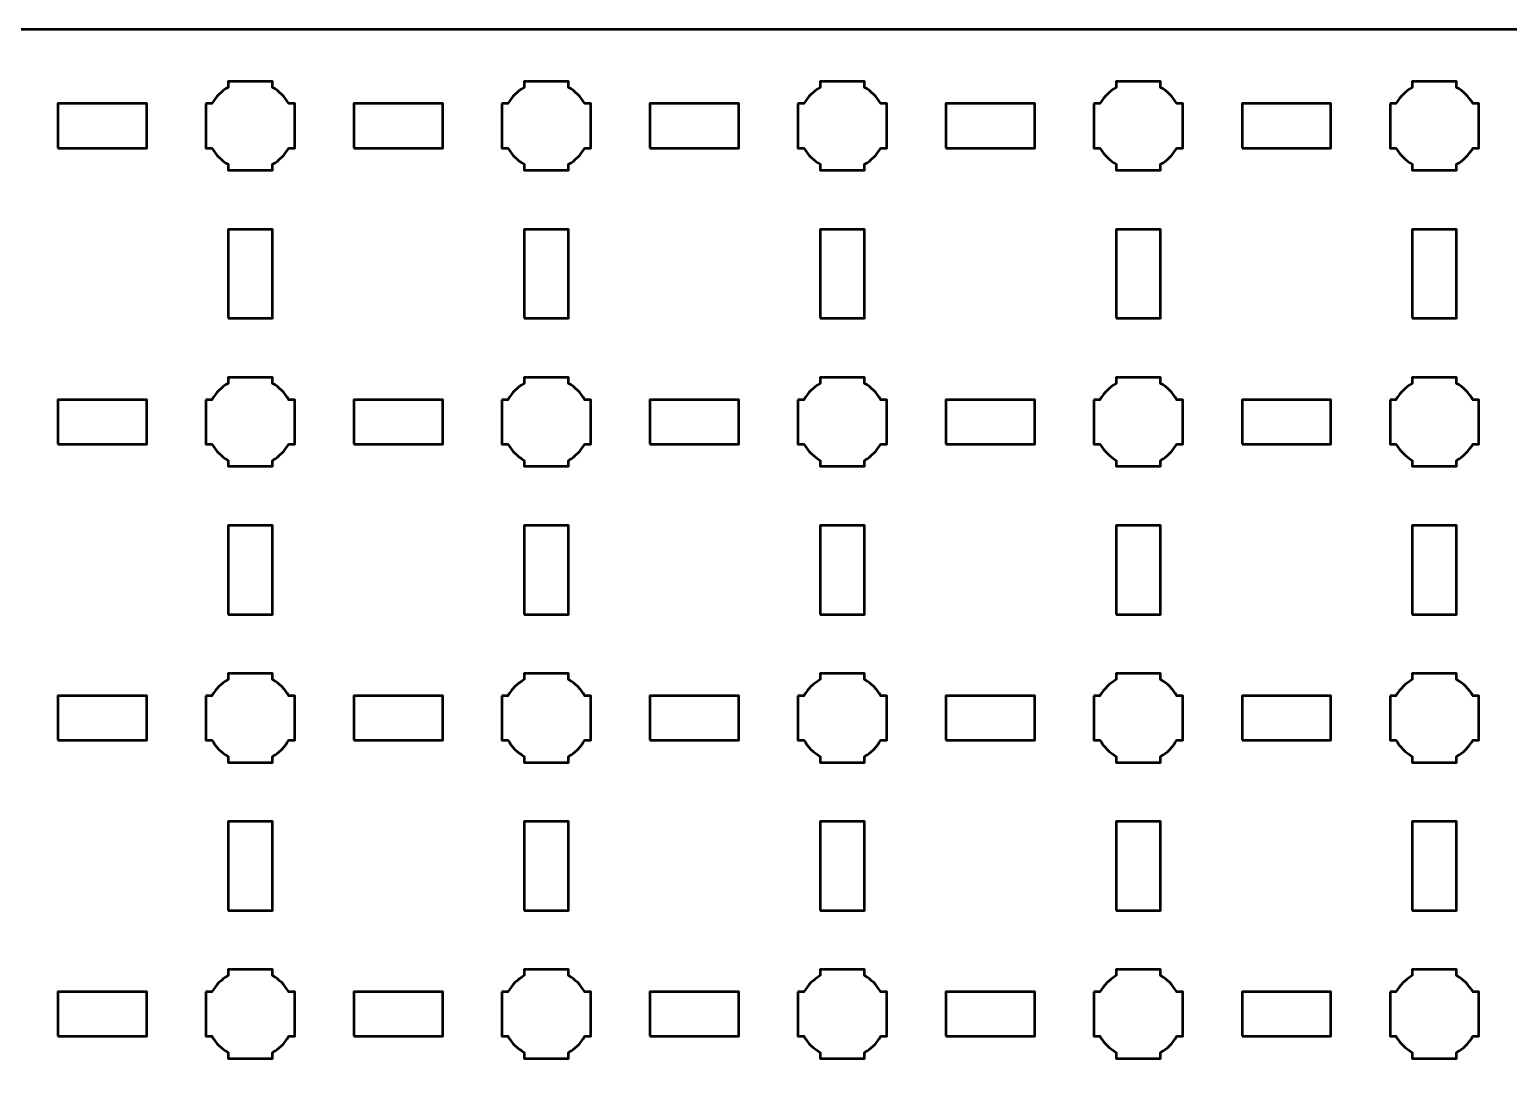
# Model space of a CAD drawing. Header units: centimetres. Extents: x -30.1 to 9.2, y -44.5 to 14.8.
# Drawn here: x -20.99 to -11, y 7.71 to 14.8 of the extents above; entities that cross this region are included whole.
import ezdxf

# ---------------------------------------------------------------- set-up
doc = ezdxf.new("R2010")
doc.units = ezdxf.units.CM
doc.header["$MEASUREMENT"] = 0
doc.layers.add('Layer 1', color=7, linetype='Continuous')

msp = doc.modelspace()

# ---------------------------------------------------------------- linework, layer by layer
at = {"layer": 'Layer 1', "color": 250, "lineweight": 53}
for points in [[(-20.8, 14), (-20.2, 14), (-20.2, 14.3), (-20.8, 14.3), (-20.8, 14)], [(-18.8, 14), (-18.2, 14), (-18.2, 14.3), (-18.8, 14.3), (-18.8, 14)], [(-16.8, 14), (-16.2, 14), (-16.2, 14.3), (-16.8, 14.3), (-16.8, 14)], [(-14.8, 14), (-14.2, 14), (-14.2, 14.3), (-14.8, 14.3), (-14.8, 14)], [(-12.8, 14), (-12.2, 14), (-12.2, 14.3), (-12.8, 14.3), (-12.8, 14)], [(-19.65, 12.85), (-19.35, 12.85), (-19.35, 13.45), (-19.65, 13.45), (-19.65, 12.85)], [(-17.65, 12.85), (-17.35, 12.85), (-17.35, 13.45), (-17.65, 13.45), (-17.65, 12.85)], [(-15.65, 12.85), (-15.35, 12.85), (-15.35, 13.45), (-15.65, 13.45), (-15.65, 12.85)], [(-13.65, 12.85), (-13.35, 12.85), (-13.35, 13.45), (-13.65, 13.45), (-13.65, 12.85)], [(-11.65, 12.85), (-11.35, 12.85), (-11.35, 13.45), (-11.65, 13.45), (-11.65, 12.85)], [(-20.8, 12), (-20.2, 12), (-20.2, 12.3), (-20.8, 12.3), (-20.8, 12)], [(-18.8, 12), (-18.2, 12), (-18.2, 12.3), (-18.8, 12.3), (-18.8, 12)], [(-16.8, 12), (-16.2, 12), (-16.2, 12.3), (-16.8, 12.3), (-16.8, 12)], [(-14.8, 12), (-14.2, 12), (-14.2, 12.3), (-14.8, 12.3), (-14.8, 12)], [(-12.8, 12), (-12.2, 12), (-12.2, 12.3), (-12.8, 12.3), (-12.8, 12)], [(-19.65, 10.85), (-19.35, 10.85), (-19.35, 11.45), (-19.65, 11.45), (-19.65, 10.85)], [(-17.65, 10.85), (-17.35, 10.85), (-17.35, 11.45), (-17.65, 11.45), (-17.65, 10.85)], [(-15.65, 10.85), (-15.35, 10.85), (-15.35, 11.45), (-15.65, 11.45), (-15.65, 10.85)], [(-13.65, 10.85), (-13.35, 10.85), (-13.35, 11.45), (-13.65, 11.45), (-13.65, 10.85)], [(-11.65, 10.85), (-11.35, 10.85), (-11.35, 11.45), (-11.65, 11.45), (-11.65, 10.85)], [(-20.8, 10), (-20.2, 10), (-20.2, 10.3), (-20.8, 10.3), (-20.8, 10)], [(-18.8, 10), (-18.2, 10), (-18.2, 10.3), (-18.8, 10.3), (-18.8, 10)], [(-16.8, 10), (-16.2, 10), (-16.2, 10.3), (-16.8, 10.3), (-16.8, 10)], [(-14.8, 10), (-14.2, 10), (-14.2, 10.3), (-14.8, 10.3), (-14.8, 10)], [(-12.8, 10), (-12.2, 10), (-12.2, 10.3), (-12.8, 10.3), (-12.8, 10)], [(-19.65, 8.85), (-19.35, 8.85), (-19.35, 9.45), (-19.65, 9.45), (-19.65, 8.85)], [(-17.65, 8.85), (-17.35, 8.85), (-17.35, 9.45), (-17.65, 9.45), (-17.65, 8.85)], [(-15.65, 8.85), (-15.35, 8.85), (-15.35, 9.45), (-15.65, 9.45), (-15.65, 8.85)], [(-13.65, 8.85), (-13.35, 8.85), (-13.35, 9.45), (-13.65, 9.45), (-13.65, 8.85)], [(-11.65, 8.85), (-11.35, 8.85), (-11.35, 9.45), (-11.65, 9.45), (-11.65, 8.85)], [(-20.8, 8), (-20.2, 8), (-20.2, 8.3), (-20.8, 8.3), (-20.8, 8)], [(-18.8, 8), (-18.2, 8), (-18.2, 8.3), (-18.8, 8.3), (-18.8, 8)], [(-16.8, 8), (-16.2, 8), (-16.2, 8.3), (-16.8, 8.3), (-16.8, 8)], [(-14.8, 8), (-14.2, 8), (-14.2, 8.3), (-14.8, 8.3), (-14.8, 8)], [(-12.8, 8), (-12.2, 8), (-12.2, 8.3), (-12.8, 8.3), (-12.8, 8)]]:
    msp.add_lwpolyline(points, close=True, dxfattribs=at)
msp.add_open_spline([(-30.15, -44), (-30.15, -44), (-30.15, 14.3), (-30.15, 14.3), (-30.15, 14.3), (-30.15, 14.57609), (-29.92609, 14.8), (-29.65, 14.8), (-29.65, 14.8), (-29.65, 14.8), (8.65, 14.8), (8.65, 14.8), (8.65, 14.8), (8.92609, 14.8), (9.15, 14.57609), (9.15, 14.3), (9.15, 14.3), (9.15, 14.3), (9.15, -44), (9.15, -44), (9.15, -44), (9.15, -44.27609), (8.92609, -44.5), (8.65, -44.5), (8.65, -44.5), (8.65, -44.5), (-29.65, -44.5), (-29.65, -44.5), (-29.65, -44.5), (-29.92609, -44.5), (-30.15, -44.27609), (-30.15, -44)], degree=3, knots=[0, 0, 0, 0, 0.125, 0.125, 0.125, 0.125, 0.25, 0.25, 0.25, 0.25, 0.375, 0.375, 0.375, 0.375, 0.5, 0.5, 0.5, 0.5, 0.625, 0.625, 0.625, 0.625, 0.75, 0.75, 0.75, 0.75, 0.875, 0.875, 0.875, 0.875, 1, 1, 1, 1], dxfattribs=at)
at = {"layer": 'Layer 1', "lineweight": 53}
for points in [[(-19.8, 14.3), (-19.8, 14.3), (-19.75985, 14.3), (-19.75985, 14.3), (-19.75985, 14.3), (-19.7335, 14.34553), (-19.69553, 14.3835), (-19.65, 14.40985), (-19.65, 14.40985), (-19.65, 14.40985), (-19.65, 14.45), (-19.65, 14.45), (-19.65, 14.45), (-19.65, 14.45), (-19.5, 14.45), (-19.5, 14.45), (-19.5, 14.45), (-19.5, 14.45), (-19.35, 14.45), (-19.35, 14.45), (-19.35, 14.45), (-19.35, 14.45), (-19.35, 14.40985), (-19.35, 14.40985), (-19.35, 14.40985), (-19.30447, 14.3835), (-19.2665, 14.34553), (-19.24015, 14.3), (-19.24015, 14.3), (-19.24015, 14.3), (-19.2, 14.3), (-19.2, 14.3), (-19.2, 14.3), (-19.2, 14.3), (-19.2, 14.15), (-19.2, 14.15), (-19.2, 14.15), (-19.2, 14.15), (-19.2, 14), (-19.2, 14), (-19.2, 14), (-19.2, 14), (-19.24015, 14), (-19.24015, 14), (-19.24015, 14), (-19.2665, 13.95447), (-19.30447, 13.9165), (-19.35, 13.89015), (-19.35, 13.89015), (-19.35, 13.89015), (-19.35, 13.85), (-19.35, 13.85), (-19.35, 13.85), (-19.35, 13.85), (-19.5, 13.85), (-19.5, 13.85), (-19.5, 13.85), (-19.5, 13.85), (-19.65, 13.85), (-19.65, 13.85), (-19.65, 13.85), (-19.65, 13.85), (-19.65, 13.89015), (-19.65, 13.89015), (-19.65, 13.89015), (-19.69553, 13.9165), (-19.7335, 13.95447), (-19.75985, 14), (-19.75985, 14), (-19.75985, 14), (-19.8, 14), (-19.8, 14), (-19.8, 14), (-19.8, 14), (-19.8, 14.15), (-19.8, 14.15), (-19.8, 14.15), (-19.8, 14.15), (-19.8, 14.3), (-19.8, 14.3)], [(-17.8, 14.3), (-17.8, 14.3), (-17.75985, 14.3), (-17.75985, 14.3), (-17.75985, 14.3), (-17.7335, 14.34553), (-17.69553, 14.3835), (-17.65, 14.40985), (-17.65, 14.40985), (-17.65, 14.40985), (-17.65, 14.45), (-17.65, 14.45), (-17.65, 14.45), (-17.65, 14.45), (-17.5, 14.45), (-17.5, 14.45), (-17.5, 14.45), (-17.5, 14.45), (-17.35, 14.45), (-17.35, 14.45), (-17.35, 14.45), (-17.35, 14.45), (-17.35, 14.40985), (-17.35, 14.40985), (-17.35, 14.40985), (-17.30447, 14.3835), (-17.2665, 14.34553), (-17.24015, 14.3), (-17.24015, 14.3), (-17.24015, 14.3), (-17.2, 14.3), (-17.2, 14.3), (-17.2, 14.3), (-17.2, 14.3), (-17.2, 14.15), (-17.2, 14.15), (-17.2, 14.15), (-17.2, 14.15), (-17.2, 14), (-17.2, 14), (-17.2, 14), (-17.2, 14), (-17.24015, 14), (-17.24015, 14), (-17.24015, 14), (-17.2665, 13.95447), (-17.30447, 13.9165), (-17.35, 13.89015), (-17.35, 13.89015), (-17.35, 13.89015), (-17.35, 13.85), (-17.35, 13.85), (-17.35, 13.85), (-17.35, 13.85), (-17.5, 13.85), (-17.5, 13.85), (-17.5, 13.85), (-17.5, 13.85), (-17.65, 13.85), (-17.65, 13.85), (-17.65, 13.85), (-17.65, 13.85), (-17.65, 13.89015), (-17.65, 13.89015), (-17.65, 13.89015), (-17.69553, 13.9165), (-17.7335, 13.95447), (-17.75985, 14), (-17.75985, 14), (-17.75985, 14), (-17.8, 14), (-17.8, 14), (-17.8, 14), (-17.8, 14), (-17.8, 14.15), (-17.8, 14.15), (-17.8, 14.15), (-17.8, 14.15), (-17.8, 14.3), (-17.8, 14.3)], [(-15.8, 14.3), (-15.8, 14.3), (-15.75985, 14.3), (-15.75985, 14.3), (-15.75985, 14.3), (-15.7335, 14.34553), (-15.69553, 14.3835), (-15.65, 14.40985), (-15.65, 14.40985), (-15.65, 14.40985), (-15.65, 14.45), (-15.65, 14.45), (-15.65, 14.45), (-15.65, 14.45), (-15.5, 14.45), (-15.5, 14.45), (-15.5, 14.45), (-15.5, 14.45), (-15.35, 14.45), (-15.35, 14.45), (-15.35, 14.45), (-15.35, 14.45), (-15.35, 14.40985), (-15.35, 14.40985), (-15.35, 14.40985), (-15.30447, 14.3835), (-15.2665, 14.34553), (-15.24015, 14.3), (-15.24015, 14.3), (-15.24015, 14.3), (-15.2, 14.3), (-15.2, 14.3), (-15.2, 14.3), (-15.2, 14.3), (-15.2, 14.15), (-15.2, 14.15), (-15.2, 14.15), (-15.2, 14.15), (-15.2, 14), (-15.2, 14), (-15.2, 14), (-15.2, 14), (-15.24015, 14), (-15.24015, 14), (-15.24015, 14), (-15.2665, 13.95447), (-15.30447, 13.9165), (-15.35, 13.89015), (-15.35, 13.89015), (-15.35, 13.89015), (-15.35, 13.85), (-15.35, 13.85), (-15.35, 13.85), (-15.35, 13.85), (-15.5, 13.85), (-15.5, 13.85), (-15.5, 13.85), (-15.5, 13.85), (-15.65, 13.85), (-15.65, 13.85), (-15.65, 13.85), (-15.65, 13.85), (-15.65, 13.89015), (-15.65, 13.89015), (-15.65, 13.89015), (-15.69553, 13.9165), (-15.7335, 13.95447), (-15.75985, 14), (-15.75985, 14), (-15.75985, 14), (-15.8, 14), (-15.8, 14), (-15.8, 14), (-15.8, 14), (-15.8, 14.15), (-15.8, 14.15), (-15.8, 14.15), (-15.8, 14.15), (-15.8, 14.3), (-15.8, 14.3)], [(-13.8, 14.3), (-13.8, 14.3), (-13.75985, 14.3), (-13.75985, 14.3), (-13.75985, 14.3), (-13.7335, 14.34553), (-13.69553, 14.3835), (-13.65, 14.40985), (-13.65, 14.40985), (-13.65, 14.40985), (-13.65, 14.45), (-13.65, 14.45), (-13.65, 14.45), (-13.65, 14.45), (-13.5, 14.45), (-13.5, 14.45), (-13.5, 14.45), (-13.5, 14.45), (-13.35, 14.45), (-13.35, 14.45), (-13.35, 14.45), (-13.35, 14.45), (-13.35, 14.40985), (-13.35, 14.40985), (-13.35, 14.40985), (-13.30447, 14.3835), (-13.2665, 14.34553), (-13.24015, 14.3), (-13.24015, 14.3), (-13.24015, 14.3), (-13.2, 14.3), (-13.2, 14.3), (-13.2, 14.3), (-13.2, 14.3), (-13.2, 14.15), (-13.2, 14.15), (-13.2, 14.15), (-13.2, 14.15), (-13.2, 14), (-13.2, 14), (-13.2, 14), (-13.2, 14), (-13.24015, 14), (-13.24015, 14), (-13.24015, 14), (-13.2665, 13.95447), (-13.30447, 13.9165), (-13.35, 13.89015), (-13.35, 13.89015), (-13.35, 13.89015), (-13.35, 13.85), (-13.35, 13.85), (-13.35, 13.85), (-13.35, 13.85), (-13.5, 13.85), (-13.5, 13.85), (-13.5, 13.85), (-13.5, 13.85), (-13.65, 13.85), (-13.65, 13.85), (-13.65, 13.85), (-13.65, 13.85), (-13.65, 13.89015), (-13.65, 13.89015), (-13.65, 13.89015), (-13.69553, 13.9165), (-13.7335, 13.95447), (-13.75985, 14), (-13.75985, 14), (-13.75985, 14), (-13.8, 14), (-13.8, 14), (-13.8, 14), (-13.8, 14), (-13.8, 14.15), (-13.8, 14.15), (-13.8, 14.15), (-13.8, 14.15), (-13.8, 14.3), (-13.8, 14.3)], [(-11.8, 14.3), (-11.8, 14.3), (-11.75985, 14.3), (-11.75985, 14.3), (-11.75985, 14.3), (-11.7335, 14.34553), (-11.69553, 14.3835), (-11.65, 14.40985), (-11.65, 14.40985), (-11.65, 14.40985), (-11.65, 14.45), (-11.65, 14.45), (-11.65, 14.45), (-11.65, 14.45), (-11.5, 14.45), (-11.5, 14.45), (-11.5, 14.45), (-11.5, 14.45), (-11.35, 14.45), (-11.35, 14.45), (-11.35, 14.45), (-11.35, 14.45), (-11.35, 14.40985), (-11.35, 14.40985), (-11.35, 14.40985), (-11.30447, 14.3835), (-11.2665, 14.34553), (-11.24015, 14.3), (-11.24015, 14.3), (-11.24015, 14.3), (-11.2, 14.3), (-11.2, 14.3), (-11.2, 14.3), (-11.2, 14.3), (-11.2, 14.15), (-11.2, 14.15), (-11.2, 14.15), (-11.2, 14.15), (-11.2, 14), (-11.2, 14), (-11.2, 14), (-11.2, 14), (-11.24015, 14), (-11.24015, 14), (-11.24015, 14), (-11.2665, 13.95447), (-11.30447, 13.9165), (-11.35, 13.89015), (-11.35, 13.89015), (-11.35, 13.89015), (-11.35, 13.85), (-11.35, 13.85), (-11.35, 13.85), (-11.35, 13.85), (-11.5, 13.85), (-11.5, 13.85), (-11.5, 13.85), (-11.5, 13.85), (-11.65, 13.85), (-11.65, 13.85), (-11.65, 13.85), (-11.65, 13.85), (-11.65, 13.89015), (-11.65, 13.89015), (-11.65, 13.89015), (-11.69553, 13.9165), (-11.7335, 13.95447), (-11.75985, 14), (-11.75985, 14), (-11.75985, 14), (-11.8, 14), (-11.8, 14), (-11.8, 14), (-11.8, 14), (-11.8, 14.15), (-11.8, 14.15), (-11.8, 14.15), (-11.8, 14.15), (-11.8, 14.3), (-11.8, 14.3)], [(-19.8, 12.3), (-19.8, 12.3), (-19.75985, 12.3), (-19.75985, 12.3), (-19.75985, 12.3), (-19.7335, 12.34553), (-19.69553, 12.3835), (-19.65, 12.40985), (-19.65, 12.40985), (-19.65, 12.40985), (-19.65, 12.45), (-19.65, 12.45), (-19.65, 12.45), (-19.65, 12.45), (-19.5, 12.45), (-19.5, 12.45), (-19.5, 12.45), (-19.5, 12.45), (-19.35, 12.45), (-19.35, 12.45), (-19.35, 12.45), (-19.35, 12.45), (-19.35, 12.40985), (-19.35, 12.40985), (-19.35, 12.40985), (-19.30447, 12.3835), (-19.2665, 12.34553), (-19.24015, 12.3), (-19.24015, 12.3), (-19.24015, 12.3), (-19.2, 12.3), (-19.2, 12.3), (-19.2, 12.3), (-19.2, 12.3), (-19.2, 12.15), (-19.2, 12.15), (-19.2, 12.15), (-19.2, 12.15), (-19.2, 12), (-19.2, 12), (-19.2, 12), (-19.2, 12), (-19.24015, 12), (-19.24015, 12), (-19.24015, 12), (-19.2665, 11.95447), (-19.30447, 11.9165), (-19.35, 11.89015), (-19.35, 11.89015), (-19.35, 11.89015), (-19.35, 11.85), (-19.35, 11.85), (-19.35, 11.85), (-19.35, 11.85), (-19.5, 11.85), (-19.5, 11.85), (-19.5, 11.85), (-19.5, 11.85), (-19.65, 11.85), (-19.65, 11.85), (-19.65, 11.85), (-19.65, 11.85), (-19.65, 11.89015), (-19.65, 11.89015), (-19.65, 11.89015), (-19.69553, 11.9165), (-19.7335, 11.95447), (-19.75985, 12), (-19.75985, 12), (-19.75985, 12), (-19.8, 12), (-19.8, 12), (-19.8, 12), (-19.8, 12), (-19.8, 12.15), (-19.8, 12.15), (-19.8, 12.15), (-19.8, 12.15), (-19.8, 12.3), (-19.8, 12.3)], [(-17.8, 12.3), (-17.8, 12.3), (-17.75985, 12.3), (-17.75985, 12.3), (-17.75985, 12.3), (-17.7335, 12.34553), (-17.69553, 12.3835), (-17.65, 12.40985), (-17.65, 12.40985), (-17.65, 12.40985), (-17.65, 12.45), (-17.65, 12.45), (-17.65, 12.45), (-17.65, 12.45), (-17.5, 12.45), (-17.5, 12.45), (-17.5, 12.45), (-17.5, 12.45), (-17.35, 12.45), (-17.35, 12.45), (-17.35, 12.45), (-17.35, 12.45), (-17.35, 12.40985), (-17.35, 12.40985), (-17.35, 12.40985), (-17.30447, 12.3835), (-17.2665, 12.34553), (-17.24015, 12.3), (-17.24015, 12.3), (-17.24015, 12.3), (-17.2, 12.3), (-17.2, 12.3), (-17.2, 12.3), (-17.2, 12.3), (-17.2, 12.15), (-17.2, 12.15), (-17.2, 12.15), (-17.2, 12.15), (-17.2, 12), (-17.2, 12), (-17.2, 12), (-17.2, 12), (-17.24015, 12), (-17.24015, 12), (-17.24015, 12), (-17.2665, 11.95447), (-17.30447, 11.9165), (-17.35, 11.89015), (-17.35, 11.89015), (-17.35, 11.89015), (-17.35, 11.85), (-17.35, 11.85), (-17.35, 11.85), (-17.35, 11.85), (-17.5, 11.85), (-17.5, 11.85), (-17.5, 11.85), (-17.5, 11.85), (-17.65, 11.85), (-17.65, 11.85), (-17.65, 11.85), (-17.65, 11.85), (-17.65, 11.89015), (-17.65, 11.89015), (-17.65, 11.89015), (-17.69553, 11.9165), (-17.7335, 11.95447), (-17.75985, 12), (-17.75985, 12), (-17.75985, 12), (-17.8, 12), (-17.8, 12), (-17.8, 12), (-17.8, 12), (-17.8, 12.15), (-17.8, 12.15), (-17.8, 12.15), (-17.8, 12.15), (-17.8, 12.3), (-17.8, 12.3)], [(-15.8, 12.3), (-15.8, 12.3), (-15.75985, 12.3), (-15.75985, 12.3), (-15.75985, 12.3), (-15.7335, 12.34553), (-15.69553, 12.3835), (-15.65, 12.40985), (-15.65, 12.40985), (-15.65, 12.40985), (-15.65, 12.45), (-15.65, 12.45), (-15.65, 12.45), (-15.65, 12.45), (-15.5, 12.45), (-15.5, 12.45), (-15.5, 12.45), (-15.5, 12.45), (-15.35, 12.45), (-15.35, 12.45), (-15.35, 12.45), (-15.35, 12.45), (-15.35, 12.40985), (-15.35, 12.40985), (-15.35, 12.40985), (-15.30447, 12.3835), (-15.2665, 12.34553), (-15.24015, 12.3), (-15.24015, 12.3), (-15.24015, 12.3), (-15.2, 12.3), (-15.2, 12.3), (-15.2, 12.3), (-15.2, 12.3), (-15.2, 12.15), (-15.2, 12.15), (-15.2, 12.15), (-15.2, 12.15), (-15.2, 12), (-15.2, 12), (-15.2, 12), (-15.2, 12), (-15.24015, 12), (-15.24015, 12), (-15.24015, 12), (-15.2665, 11.95447), (-15.30447, 11.9165), (-15.35, 11.89015), (-15.35, 11.89015), (-15.35, 11.89015), (-15.35, 11.85), (-15.35, 11.85), (-15.35, 11.85), (-15.35, 11.85), (-15.5, 11.85), (-15.5, 11.85), (-15.5, 11.85), (-15.5, 11.85), (-15.65, 11.85), (-15.65, 11.85), (-15.65, 11.85), (-15.65, 11.85), (-15.65, 11.89015), (-15.65, 11.89015), (-15.65, 11.89015), (-15.69553, 11.9165), (-15.7335, 11.95447), (-15.75985, 12), (-15.75985, 12), (-15.75985, 12), (-15.8, 12), (-15.8, 12), (-15.8, 12), (-15.8, 12), (-15.8, 12.15), (-15.8, 12.15), (-15.8, 12.15), (-15.8, 12.15), (-15.8, 12.3), (-15.8, 12.3)], [(-13.8, 12.3), (-13.8, 12.3), (-13.75985, 12.3), (-13.75985, 12.3), (-13.75985, 12.3), (-13.7335, 12.34553), (-13.69553, 12.3835), (-13.65, 12.40985), (-13.65, 12.40985), (-13.65, 12.40985), (-13.65, 12.45), (-13.65, 12.45), (-13.65, 12.45), (-13.65, 12.45), (-13.5, 12.45), (-13.5, 12.45), (-13.5, 12.45), (-13.5, 12.45), (-13.35, 12.45), (-13.35, 12.45), (-13.35, 12.45), (-13.35, 12.45), (-13.35, 12.40985), (-13.35, 12.40985), (-13.35, 12.40985), (-13.30447, 12.3835), (-13.2665, 12.34553), (-13.24015, 12.3), (-13.24015, 12.3), (-13.24015, 12.3), (-13.2, 12.3), (-13.2, 12.3), (-13.2, 12.3), (-13.2, 12.3), (-13.2, 12.15), (-13.2, 12.15), (-13.2, 12.15), (-13.2, 12.15), (-13.2, 12), (-13.2, 12), (-13.2, 12), (-13.2, 12), (-13.24015, 12), (-13.24015, 12), (-13.24015, 12), (-13.2665, 11.95447), (-13.30447, 11.9165), (-13.35, 11.89015), (-13.35, 11.89015), (-13.35, 11.89015), (-13.35, 11.85), (-13.35, 11.85), (-13.35, 11.85), (-13.35, 11.85), (-13.5, 11.85), (-13.5, 11.85), (-13.5, 11.85), (-13.5, 11.85), (-13.65, 11.85), (-13.65, 11.85), (-13.65, 11.85), (-13.65, 11.85), (-13.65, 11.89015), (-13.65, 11.89015), (-13.65, 11.89015), (-13.69553, 11.9165), (-13.7335, 11.95447), (-13.75985, 12), (-13.75985, 12), (-13.75985, 12), (-13.8, 12), (-13.8, 12), (-13.8, 12), (-13.8, 12), (-13.8, 12.15), (-13.8, 12.15), (-13.8, 12.15), (-13.8, 12.15), (-13.8, 12.3), (-13.8, 12.3)], [(-11.8, 12.3), (-11.8, 12.3), (-11.75985, 12.3), (-11.75985, 12.3), (-11.75985, 12.3), (-11.7335, 12.34553), (-11.69553, 12.3835), (-11.65, 12.40985), (-11.65, 12.40985), (-11.65, 12.40985), (-11.65, 12.45), (-11.65, 12.45), (-11.65, 12.45), (-11.65, 12.45), (-11.5, 12.45), (-11.5, 12.45), (-11.5, 12.45), (-11.5, 12.45), (-11.35, 12.45), (-11.35, 12.45), (-11.35, 12.45), (-11.35, 12.45), (-11.35, 12.40985), (-11.35, 12.40985), (-11.35, 12.40985), (-11.30447, 12.3835), (-11.2665, 12.34553), (-11.24015, 12.3), (-11.24015, 12.3), (-11.24015, 12.3), (-11.2, 12.3), (-11.2, 12.3), (-11.2, 12.3), (-11.2, 12.3), (-11.2, 12.15), (-11.2, 12.15), (-11.2, 12.15), (-11.2, 12.15), (-11.2, 12), (-11.2, 12), (-11.2, 12), (-11.2, 12), (-11.24015, 12), (-11.24015, 12), (-11.24015, 12), (-11.2665, 11.95447), (-11.30447, 11.9165), (-11.35, 11.89015), (-11.35, 11.89015), (-11.35, 11.89015), (-11.35, 11.85), (-11.35, 11.85), (-11.35, 11.85), (-11.35, 11.85), (-11.5, 11.85), (-11.5, 11.85), (-11.5, 11.85), (-11.5, 11.85), (-11.65, 11.85), (-11.65, 11.85), (-11.65, 11.85), (-11.65, 11.85), (-11.65, 11.89015), (-11.65, 11.89015), (-11.65, 11.89015), (-11.69553, 11.9165), (-11.7335, 11.95447), (-11.75985, 12), (-11.75985, 12), (-11.75985, 12), (-11.8, 12), (-11.8, 12), (-11.8, 12), (-11.8, 12), (-11.8, 12.15), (-11.8, 12.15), (-11.8, 12.15), (-11.8, 12.15), (-11.8, 12.3), (-11.8, 12.3)], [(-19.8, 10.3), (-19.8, 10.3), (-19.75985, 10.3), (-19.75985, 10.3), (-19.75985, 10.3), (-19.7335, 10.34553), (-19.69553, 10.3835), (-19.65, 10.40985), (-19.65, 10.40985), (-19.65, 10.40985), (-19.65, 10.45), (-19.65, 10.45), (-19.65, 10.45), (-19.65, 10.45), (-19.5, 10.45), (-19.5, 10.45), (-19.5, 10.45), (-19.5, 10.45), (-19.35, 10.45), (-19.35, 10.45), (-19.35, 10.45), (-19.35, 10.45), (-19.35, 10.40985), (-19.35, 10.40985), (-19.35, 10.40985), (-19.30447, 10.3835), (-19.2665, 10.34553), (-19.24015, 10.3), (-19.24015, 10.3), (-19.24015, 10.3), (-19.2, 10.3), (-19.2, 10.3), (-19.2, 10.3), (-19.2, 10.3), (-19.2, 10.15), (-19.2, 10.15), (-19.2, 10.15), (-19.2, 10.15), (-19.2, 10), (-19.2, 10), (-19.2, 10), (-19.2, 10), (-19.24015, 10), (-19.24015, 10), (-19.24015, 10), (-19.2665, 9.95447), (-19.30447, 9.9165), (-19.35, 9.89015), (-19.35, 9.89015), (-19.35, 9.89015), (-19.35, 9.85), (-19.35, 9.85), (-19.35, 9.85), (-19.35, 9.85), (-19.5, 9.85), (-19.5, 9.85), (-19.5, 9.85), (-19.5, 9.85), (-19.65, 9.85), (-19.65, 9.85), (-19.65, 9.85), (-19.65, 9.85), (-19.65, 9.89015), (-19.65, 9.89015), (-19.65, 9.89015), (-19.69553, 9.9165), (-19.7335, 9.95447), (-19.75985, 10), (-19.75985, 10), (-19.75985, 10), (-19.8, 10), (-19.8, 10), (-19.8, 10), (-19.8, 10), (-19.8, 10.15), (-19.8, 10.15), (-19.8, 10.15), (-19.8, 10.15), (-19.8, 10.3), (-19.8, 10.3)], [(-17.8, 10.3), (-17.8, 10.3), (-17.75985, 10.3), (-17.75985, 10.3), (-17.75985, 10.3), (-17.7335, 10.34553), (-17.69553, 10.3835), (-17.65, 10.40985), (-17.65, 10.40985), (-17.65, 10.40985), (-17.65, 10.45), (-17.65, 10.45), (-17.65, 10.45), (-17.65, 10.45), (-17.5, 10.45), (-17.5, 10.45), (-17.5, 10.45), (-17.5, 10.45), (-17.35, 10.45), (-17.35, 10.45), (-17.35, 10.45), (-17.35, 10.45), (-17.35, 10.40985), (-17.35, 10.40985), (-17.35, 10.40985), (-17.30447, 10.3835), (-17.2665, 10.34553), (-17.24015, 10.3), (-17.24015, 10.3), (-17.24015, 10.3), (-17.2, 10.3), (-17.2, 10.3), (-17.2, 10.3), (-17.2, 10.3), (-17.2, 10.15), (-17.2, 10.15), (-17.2, 10.15), (-17.2, 10.15), (-17.2, 10), (-17.2, 10), (-17.2, 10), (-17.2, 10), (-17.24015, 10), (-17.24015, 10), (-17.24015, 10), (-17.2665, 9.95447), (-17.30447, 9.9165), (-17.35, 9.89015), (-17.35, 9.89015), (-17.35, 9.89015), (-17.35, 9.85), (-17.35, 9.85), (-17.35, 9.85), (-17.35, 9.85), (-17.5, 9.85), (-17.5, 9.85), (-17.5, 9.85), (-17.5, 9.85), (-17.65, 9.85), (-17.65, 9.85), (-17.65, 9.85), (-17.65, 9.85), (-17.65, 9.89015), (-17.65, 9.89015), (-17.65, 9.89015), (-17.69553, 9.9165), (-17.7335, 9.95447), (-17.75985, 10), (-17.75985, 10), (-17.75985, 10), (-17.8, 10), (-17.8, 10), (-17.8, 10), (-17.8, 10), (-17.8, 10.15), (-17.8, 10.15), (-17.8, 10.15), (-17.8, 10.15), (-17.8, 10.3), (-17.8, 10.3)], [(-15.8, 10.3), (-15.8, 10.3), (-15.75985, 10.3), (-15.75985, 10.3), (-15.75985, 10.3), (-15.7335, 10.34553), (-15.69553, 10.3835), (-15.65, 10.40985), (-15.65, 10.40985), (-15.65, 10.40985), (-15.65, 10.45), (-15.65, 10.45), (-15.65, 10.45), (-15.65, 10.45), (-15.5, 10.45), (-15.5, 10.45), (-15.5, 10.45), (-15.5, 10.45), (-15.35, 10.45), (-15.35, 10.45), (-15.35, 10.45), (-15.35, 10.45), (-15.35, 10.40985), (-15.35, 10.40985), (-15.35, 10.40985), (-15.30447, 10.3835), (-15.2665, 10.34553), (-15.24015, 10.3), (-15.24015, 10.3), (-15.24015, 10.3), (-15.2, 10.3), (-15.2, 10.3), (-15.2, 10.3), (-15.2, 10.3), (-15.2, 10.15), (-15.2, 10.15), (-15.2, 10.15), (-15.2, 10.15), (-15.2, 10), (-15.2, 10), (-15.2, 10), (-15.2, 10), (-15.24015, 10), (-15.24015, 10), (-15.24015, 10), (-15.2665, 9.95447), (-15.30447, 9.9165), (-15.35, 9.89015), (-15.35, 9.89015), (-15.35, 9.89015), (-15.35, 9.85), (-15.35, 9.85), (-15.35, 9.85), (-15.35, 9.85), (-15.5, 9.85), (-15.5, 9.85), (-15.5, 9.85), (-15.5, 9.85), (-15.65, 9.85), (-15.65, 9.85), (-15.65, 9.85), (-15.65, 9.85), (-15.65, 9.89015), (-15.65, 9.89015), (-15.65, 9.89015), (-15.69553, 9.9165), (-15.7335, 9.95447), (-15.75985, 10), (-15.75985, 10), (-15.75985, 10), (-15.8, 10), (-15.8, 10), (-15.8, 10), (-15.8, 10), (-15.8, 10.15), (-15.8, 10.15), (-15.8, 10.15), (-15.8, 10.15), (-15.8, 10.3), (-15.8, 10.3)], [(-13.8, 10.3), (-13.8, 10.3), (-13.75985, 10.3), (-13.75985, 10.3), (-13.75985, 10.3), (-13.7335, 10.34553), (-13.69553, 10.3835), (-13.65, 10.40985), (-13.65, 10.40985), (-13.65, 10.40985), (-13.65, 10.45), (-13.65, 10.45), (-13.65, 10.45), (-13.65, 10.45), (-13.5, 10.45), (-13.5, 10.45), (-13.5, 10.45), (-13.5, 10.45), (-13.35, 10.45), (-13.35, 10.45), (-13.35, 10.45), (-13.35, 10.45), (-13.35, 10.40985), (-13.35, 10.40985), (-13.35, 10.40985), (-13.30447, 10.3835), (-13.2665, 10.34553), (-13.24015, 10.3), (-13.24015, 10.3), (-13.24015, 10.3), (-13.2, 10.3), (-13.2, 10.3), (-13.2, 10.3), (-13.2, 10.3), (-13.2, 10.15), (-13.2, 10.15), (-13.2, 10.15), (-13.2, 10.15), (-13.2, 10), (-13.2, 10), (-13.2, 10), (-13.2, 10), (-13.24015, 10), (-13.24015, 10), (-13.24015, 10), (-13.2665, 9.95447), (-13.30447, 9.9165), (-13.35, 9.89015), (-13.35, 9.89015), (-13.35, 9.89015), (-13.35, 9.85), (-13.35, 9.85), (-13.35, 9.85), (-13.35, 9.85), (-13.5, 9.85), (-13.5, 9.85), (-13.5, 9.85), (-13.5, 9.85), (-13.65, 9.85), (-13.65, 9.85), (-13.65, 9.85), (-13.65, 9.85), (-13.65, 9.89015), (-13.65, 9.89015), (-13.65, 9.89015), (-13.69553, 9.9165), (-13.7335, 9.95447), (-13.75985, 10), (-13.75985, 10), (-13.75985, 10), (-13.8, 10), (-13.8, 10), (-13.8, 10), (-13.8, 10), (-13.8, 10.15), (-13.8, 10.15), (-13.8, 10.15), (-13.8, 10.15), (-13.8, 10.3), (-13.8, 10.3)], [(-11.8, 10.3), (-11.8, 10.3), (-11.75985, 10.3), (-11.75985, 10.3), (-11.75985, 10.3), (-11.7335, 10.34553), (-11.69553, 10.3835), (-11.65, 10.40985), (-11.65, 10.40985), (-11.65, 10.40985), (-11.65, 10.45), (-11.65, 10.45), (-11.65, 10.45), (-11.65, 10.45), (-11.5, 10.45), (-11.5, 10.45), (-11.5, 10.45), (-11.5, 10.45), (-11.35, 10.45), (-11.35, 10.45), (-11.35, 10.45), (-11.35, 10.45), (-11.35, 10.40985), (-11.35, 10.40985), (-11.35, 10.40985), (-11.30447, 10.3835), (-11.2665, 10.34553), (-11.24015, 10.3), (-11.24015, 10.3), (-11.24015, 10.3), (-11.2, 10.3), (-11.2, 10.3), (-11.2, 10.3), (-11.2, 10.3), (-11.2, 10.15), (-11.2, 10.15), (-11.2, 10.15), (-11.2, 10.15), (-11.2, 10), (-11.2, 10), (-11.2, 10), (-11.2, 10), (-11.24015, 10), (-11.24015, 10), (-11.24015, 10), (-11.2665, 9.95447), (-11.30447, 9.9165), (-11.35, 9.89015), (-11.35, 9.89015), (-11.35, 9.89015), (-11.35, 9.85), (-11.35, 9.85), (-11.35, 9.85), (-11.35, 9.85), (-11.5, 9.85), (-11.5, 9.85), (-11.5, 9.85), (-11.5, 9.85), (-11.65, 9.85), (-11.65, 9.85), (-11.65, 9.85), (-11.65, 9.85), (-11.65, 9.89015), (-11.65, 9.89015), (-11.65, 9.89015), (-11.69553, 9.9165), (-11.7335, 9.95447), (-11.75985, 10), (-11.75985, 10), (-11.75985, 10), (-11.8, 10), (-11.8, 10), (-11.8, 10), (-11.8, 10), (-11.8, 10.15), (-11.8, 10.15), (-11.8, 10.15), (-11.8, 10.15), (-11.8, 10.3), (-11.8, 10.3)], [(-19.8, 8.3), (-19.8, 8.3), (-19.75985, 8.3), (-19.75985, 8.3), (-19.75985, 8.3), (-19.7335, 8.34553), (-19.69553, 8.3835), (-19.65, 8.40985), (-19.65, 8.40985), (-19.65, 8.40985), (-19.65, 8.45), (-19.65, 8.45), (-19.65, 8.45), (-19.65, 8.45), (-19.5, 8.45), (-19.5, 8.45), (-19.5, 8.45), (-19.5, 8.45), (-19.35, 8.45), (-19.35, 8.45), (-19.35, 8.45), (-19.35, 8.45), (-19.35, 8.40985), (-19.35, 8.40985), (-19.35, 8.40985), (-19.30447, 8.3835), (-19.2665, 8.34553), (-19.24015, 8.3), (-19.24015, 8.3), (-19.24015, 8.3), (-19.2, 8.3), (-19.2, 8.3), (-19.2, 8.3), (-19.2, 8.3), (-19.2, 8.15), (-19.2, 8.15), (-19.2, 8.15), (-19.2, 8.15), (-19.2, 8), (-19.2, 8), (-19.2, 8), (-19.2, 8), (-19.24015, 8), (-19.24015, 8), (-19.24015, 8), (-19.2665, 7.95447), (-19.30447, 7.9165), (-19.35, 7.89015), (-19.35, 7.89015), (-19.35, 7.89015), (-19.35, 7.85), (-19.35, 7.85), (-19.35, 7.85), (-19.35, 7.85), (-19.5, 7.85), (-19.5, 7.85), (-19.5, 7.85), (-19.5, 7.85), (-19.65, 7.85), (-19.65, 7.85), (-19.65, 7.85), (-19.65, 7.85), (-19.65, 7.89015), (-19.65, 7.89015), (-19.65, 7.89015), (-19.69553, 7.9165), (-19.7335, 7.95447), (-19.75985, 8), (-19.75985, 8), (-19.75985, 8), (-19.8, 8), (-19.8, 8), (-19.8, 8), (-19.8, 8), (-19.8, 8.15), (-19.8, 8.15), (-19.8, 8.15), (-19.8, 8.15), (-19.8, 8.3), (-19.8, 8.3)], [(-17.8, 8.3), (-17.8, 8.3), (-17.75985, 8.3), (-17.75985, 8.3), (-17.75985, 8.3), (-17.7335, 8.34553), (-17.69553, 8.3835), (-17.65, 8.40985), (-17.65, 8.40985), (-17.65, 8.40985), (-17.65, 8.45), (-17.65, 8.45), (-17.65, 8.45), (-17.65, 8.45), (-17.5, 8.45), (-17.5, 8.45), (-17.5, 8.45), (-17.5, 8.45), (-17.35, 8.45), (-17.35, 8.45), (-17.35, 8.45), (-17.35, 8.45), (-17.35, 8.40985), (-17.35, 8.40985), (-17.35, 8.40985), (-17.30447, 8.3835), (-17.2665, 8.34553), (-17.24015, 8.3), (-17.24015, 8.3), (-17.24015, 8.3), (-17.2, 8.3), (-17.2, 8.3), (-17.2, 8.3), (-17.2, 8.3), (-17.2, 8.15), (-17.2, 8.15), (-17.2, 8.15), (-17.2, 8.15), (-17.2, 8), (-17.2, 8), (-17.2, 8), (-17.2, 8), (-17.24015, 8), (-17.24015, 8), (-17.24015, 8), (-17.2665, 7.95447), (-17.30447, 7.9165), (-17.35, 7.89015), (-17.35, 7.89015), (-17.35, 7.89015), (-17.35, 7.85), (-17.35, 7.85), (-17.35, 7.85), (-17.35, 7.85), (-17.5, 7.85), (-17.5, 7.85), (-17.5, 7.85), (-17.5, 7.85), (-17.65, 7.85), (-17.65, 7.85), (-17.65, 7.85), (-17.65, 7.85), (-17.65, 7.89015), (-17.65, 7.89015), (-17.65, 7.89015), (-17.69553, 7.9165), (-17.7335, 7.95447), (-17.75985, 8), (-17.75985, 8), (-17.75985, 8), (-17.8, 8), (-17.8, 8), (-17.8, 8), (-17.8, 8), (-17.8, 8.15), (-17.8, 8.15), (-17.8, 8.15), (-17.8, 8.15), (-17.8, 8.3), (-17.8, 8.3)], [(-15.8, 8.3), (-15.8, 8.3), (-15.75985, 8.3), (-15.75985, 8.3), (-15.75985, 8.3), (-15.7335, 8.34553), (-15.69553, 8.3835), (-15.65, 8.40985), (-15.65, 8.40985), (-15.65, 8.40985), (-15.65, 8.45), (-15.65, 8.45), (-15.65, 8.45), (-15.65, 8.45), (-15.5, 8.45), (-15.5, 8.45), (-15.5, 8.45), (-15.5, 8.45), (-15.35, 8.45), (-15.35, 8.45), (-15.35, 8.45), (-15.35, 8.45), (-15.35, 8.40985), (-15.35, 8.40985), (-15.35, 8.40985), (-15.30447, 8.3835), (-15.2665, 8.34553), (-15.24015, 8.3), (-15.24015, 8.3), (-15.24015, 8.3), (-15.2, 8.3), (-15.2, 8.3), (-15.2, 8.3), (-15.2, 8.3), (-15.2, 8.15), (-15.2, 8.15), (-15.2, 8.15), (-15.2, 8.15), (-15.2, 8), (-15.2, 8), (-15.2, 8), (-15.2, 8), (-15.24015, 8), (-15.24015, 8), (-15.24015, 8), (-15.2665, 7.95447), (-15.30447, 7.9165), (-15.35, 7.89015), (-15.35, 7.89015), (-15.35, 7.89015), (-15.35, 7.85), (-15.35, 7.85), (-15.35, 7.85), (-15.35, 7.85), (-15.5, 7.85), (-15.5, 7.85), (-15.5, 7.85), (-15.5, 7.85), (-15.65, 7.85), (-15.65, 7.85), (-15.65, 7.85), (-15.65, 7.85), (-15.65, 7.89015), (-15.65, 7.89015), (-15.65, 7.89015), (-15.69553, 7.9165), (-15.7335, 7.95447), (-15.75985, 8), (-15.75985, 8), (-15.75985, 8), (-15.8, 8), (-15.8, 8), (-15.8, 8), (-15.8, 8), (-15.8, 8.15), (-15.8, 8.15), (-15.8, 8.15), (-15.8, 8.15), (-15.8, 8.3), (-15.8, 8.3)], [(-13.8, 8.3), (-13.8, 8.3), (-13.75985, 8.3), (-13.75985, 8.3), (-13.75985, 8.3), (-13.7335, 8.34553), (-13.69553, 8.3835), (-13.65, 8.40985), (-13.65, 8.40985), (-13.65, 8.40985), (-13.65, 8.45), (-13.65, 8.45), (-13.65, 8.45), (-13.65, 8.45), (-13.5, 8.45), (-13.5, 8.45), (-13.5, 8.45), (-13.5, 8.45), (-13.35, 8.45), (-13.35, 8.45), (-13.35, 8.45), (-13.35, 8.45), (-13.35, 8.40985), (-13.35, 8.40985), (-13.35, 8.40985), (-13.30447, 8.3835), (-13.2665, 8.34553), (-13.24015, 8.3), (-13.24015, 8.3), (-13.24015, 8.3), (-13.2, 8.3), (-13.2, 8.3), (-13.2, 8.3), (-13.2, 8.3), (-13.2, 8.15), (-13.2, 8.15), (-13.2, 8.15), (-13.2, 8.15), (-13.2, 8), (-13.2, 8), (-13.2, 8), (-13.2, 8), (-13.24015, 8), (-13.24015, 8), (-13.24015, 8), (-13.2665, 7.95447), (-13.30447, 7.9165), (-13.35, 7.89015), (-13.35, 7.89015), (-13.35, 7.89015), (-13.35, 7.85), (-13.35, 7.85), (-13.35, 7.85), (-13.35, 7.85), (-13.5, 7.85), (-13.5, 7.85), (-13.5, 7.85), (-13.5, 7.85), (-13.65, 7.85), (-13.65, 7.85), (-13.65, 7.85), (-13.65, 7.85), (-13.65, 7.89015), (-13.65, 7.89015), (-13.65, 7.89015), (-13.69553, 7.9165), (-13.7335, 7.95447), (-13.75985, 8), (-13.75985, 8), (-13.75985, 8), (-13.8, 8), (-13.8, 8), (-13.8, 8), (-13.8, 8), (-13.8, 8.15), (-13.8, 8.15), (-13.8, 8.15), (-13.8, 8.15), (-13.8, 8.3), (-13.8, 8.3)], [(-11.8, 8.3), (-11.8, 8.3), (-11.75985, 8.3), (-11.75985, 8.3), (-11.75985, 8.3), (-11.7335, 8.34553), (-11.69553, 8.3835), (-11.65, 8.40985), (-11.65, 8.40985), (-11.65, 8.40985), (-11.65, 8.45), (-11.65, 8.45), (-11.65, 8.45), (-11.65, 8.45), (-11.5, 8.45), (-11.5, 8.45), (-11.5, 8.45), (-11.5, 8.45), (-11.35, 8.45), (-11.35, 8.45), (-11.35, 8.45), (-11.35, 8.45), (-11.35, 8.40985), (-11.35, 8.40985), (-11.35, 8.40985), (-11.30447, 8.3835), (-11.2665, 8.34553), (-11.24015, 8.3), (-11.24015, 8.3), (-11.24015, 8.3), (-11.2, 8.3), (-11.2, 8.3), (-11.2, 8.3), (-11.2, 8.3), (-11.2, 8.15), (-11.2, 8.15), (-11.2, 8.15), (-11.2, 8.15), (-11.2, 8), (-11.2, 8), (-11.2, 8), (-11.2, 8), (-11.24015, 8), (-11.24015, 8), (-11.24015, 8), (-11.2665, 7.95447), (-11.30447, 7.9165), (-11.35, 7.89015), (-11.35, 7.89015), (-11.35, 7.89015), (-11.35, 7.85), (-11.35, 7.85), (-11.35, 7.85), (-11.35, 7.85), (-11.5, 7.85), (-11.5, 7.85), (-11.5, 7.85), (-11.5, 7.85), (-11.65, 7.85), (-11.65, 7.85), (-11.65, 7.85), (-11.65, 7.85), (-11.65, 7.89015), (-11.65, 7.89015), (-11.65, 7.89015), (-11.69553, 7.9165), (-11.7335, 7.95447), (-11.75985, 8), (-11.75985, 8), (-11.75985, 8), (-11.8, 8), (-11.8, 8), (-11.8, 8), (-11.8, 8), (-11.8, 8.15), (-11.8, 8.15), (-11.8, 8.15), (-11.8, 8.15), (-11.8, 8.3), (-11.8, 8.3)]]:
    msp.add_open_spline(points, degree=3, knots=[0, 0, 0, 0, 0.05, 0.05, 0.05, 0.05, 0.1, 0.1, 0.1, 0.1, 0.15, 0.15, 0.15, 0.15, 0.2, 0.2, 0.2, 0.2, 0.25, 0.25, 0.25, 0.25, 0.3, 0.3, 0.3, 0.3, 0.35, 0.35, 0.35, 0.35, 0.4, 0.4, 0.4, 0.4, 0.45, 0.45, 0.45, 0.45, 0.5, 0.5, 0.5, 0.5, 0.55, 0.55, 0.55, 0.55, 0.6, 0.6, 0.6, 0.6, 0.65, 0.65, 0.65, 0.65, 0.7, 0.7, 0.7, 0.7, 0.75, 0.75, 0.75, 0.75, 0.8, 0.8, 0.8, 0.8, 0.85, 0.85, 0.85, 0.85, 0.9, 0.9, 0.9, 0.9, 0.95, 0.95, 0.95, 0.95, 1, 1, 1, 1], dxfattribs=at)

doc.saveas('drawing.dxf')
